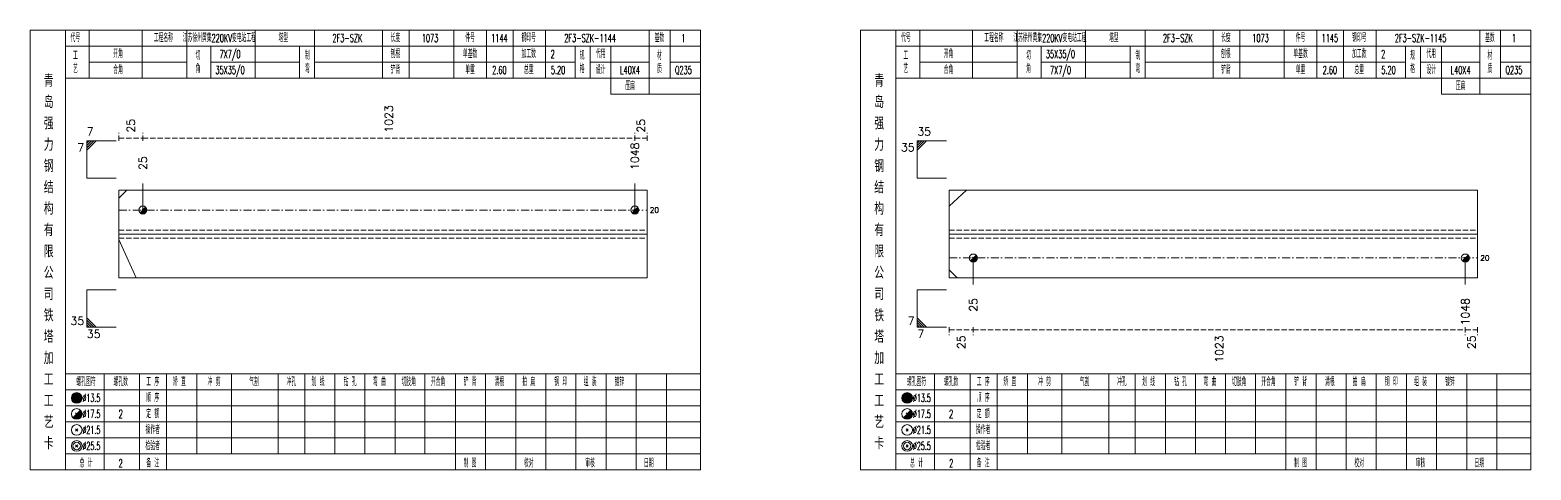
# Model space of a CAD drawing. Extents: x 0 to 4623, y -1159 to 4890.
# Drawn here: x 1257 to 1820, y -1159 to -994 of the extents above; entities that cross this region are included whole.
import ezdxf
from ezdxf.enums import TextEntityAlignment as Align

# ---------------------------------------------------------------- set-up
doc = ezdxf.new("R2010")
doc.units = 0
doc.header["$MEASUREMENT"] = 0
doc.linetypes.add('一点画线', pattern=[5.2, 3, -1, 0.2, -1])
doc.linetypes.add('虚线', pattern=[2.75, 2, -0.75])
doc.layers.get('0').update_dxf_attribs({"linetype": 'CONTINUOUS', "lineweight": 25})
for name, color, linetype, lineweight in [('1', 7, 'CONTINUOUS', 25), ('4', 7, 'CONTINUOUS', 25), ('5', 7, 'CONTINUOUS', 25)]:
    doc.layers.add(name, color=color, linetype=linetype, lineweight=lineweight)
doc.styles.get("Standard").update_dxf_attribs({"font": 'simplex.shx', "width": 0.7, "height": 3, "bigfont": 'gbhzfs.shx'})

# ---------------------------------------------------------------- blocks, each defined once
blk = doc.blocks.new('孔17.5')
at = {"layer": '5', "color": 7, "linetype": 'Continuous', "lineweight": 13}
for p, q in [((-0.707, -0.707), (0.707, 0.707)), ((-0.2, 0.2), (0.2, -0.2))]:
    blk.add_line(p, q, dxfattribs=at)
blk.add_circle((0, 0), 1, dxfattribs=at)
for radius in [0.9, 0.8, 0.7, 0.6, 0.5, 0.4, 0.3, 0.2, 0.1]:
    blk.add_arc((0, 0), radius, 225, 45, dxfattribs=at)

msp = doc.modelspace()

# ---------------------------------------------------------------- linework, layer by layer
at = {"color": 7, "linetype": 'Continuous', "lineweight": 13}
for p, q in [((1278.709, -1035.011), (1289.709, -1035.011)), ((1278.709, -1049.011), (1278.709, -1035.011)), ((1279.584, -1035.011), (1278.709, -1035.886)), ((1280.459, -1035.011), (1278.709, -1036.761)), ((1281.334, -1035.011), (1278.709, -1037.636)), ((1282.209, -1035.011), (1278.709, -1038.511)), ((1590.109, -1035.011), (1601.109, -1035.011)), ((1590.109, -1049.011), (1590.109, -1035.011)), ((1590.984, -1035.011), (1590.109, -1035.886)), ((1591.859, -1035.011), (1590.109, -1036.761)), ((1592.734, -1035.011), (1590.109, -1037.636)), ((1593.609, -1035.011), (1590.109, -1038.511)), ((1278.709, -1049.011), (1289.709, -1049.011)), ((1299.709, -1061.011), (1299.709, -1051.011)), ((1484.194, -1061.011), (1484.194, -1051.011)), ((1590.109, -1049.011), (1601.109, -1049.011)), ((1290.709, -1056.511), (1293.709, -1053.511)), ((1602.109, -1059.511), (1608.571, -1053.511)), ((1290.709, -1072.073), (1297.171, -1086.511)), ((1611.109, -1079.011), (1611.109, -1089.011)), ((1795.594, -1079.011), (1795.594, -1089.011)), ((1602.109, -1083.511), (1605.109, -1086.511)), ((1278.709, -1091.011), (1289.709, -1091.011)), ((1278.709, -1091.011), (1278.709, -1105.011)), ((1590.109, -1091.011), (1601.109, -1091.011)), ((1590.109, -1091.011), (1590.109, -1105.011)), ((1282.209, -1105.011), (1278.709, -1101.511)), ((1281.334, -1105.011), (1278.709, -1102.386)), ((1593.609, -1105.011), (1590.109, -1101.511)), ((1592.734, -1105.011), (1590.109, -1102.386)), ((1280.459, -1105.011), (1278.709, -1103.261)), ((1279.584, -1105.011), (1278.709, -1104.136)), ((1278.709, -1105.011), (1289.709, -1105.011)), ((1591.859, -1105.011), (1590.109, -1103.261)), ((1590.984, -1105.011), (1590.109, -1104.136)), ((1590.109, -1105.011), (1601.109, -1105.011))]:
    msp.add_line(p, q, dxfattribs=at)
at = {"color": 8, "linetype": '虚线', "lineweight": 9}
for p, q in [((1290.709, -1035.011), (1290.709, -1032.011)), ((1290.709, -1034.011), (1299.709, -1034.011)), ((1299.709, -1035.011), (1299.709, -1032.011)), ((1299.709, -1035.011), (1299.709, -1032.011)), ((1299.709, -1034.011), (1484.194, -1034.011)), ((1484.194, -1035.011), (1484.194, -1032.011)), ((1484.194, -1035.011), (1484.194, -1032.011)), ((1484.194, -1034.011), (1488.809, -1034.011)), ((1488.809, -1035.011), (1488.809, -1032.011)), ((1602.109, -1105.011), (1602.109, -1108.011)), ((1602.109, -1106.011), (1611.109, -1106.011)), ((1611.109, -1105.011), (1611.109, -1108.011)), ((1611.109, -1105.011), (1611.109, -1108.011)), ((1611.109, -1106.011), (1795.594, -1106.011)), ((1795.594, -1105.011), (1795.594, -1108.011)), ((1795.594, -1105.011), (1795.594, -1108.011)), ((1795.594, -1106.011), (1800.209, -1106.011)), ((1800.209, -1105.011), (1800.209, -1108.011))]:
    msp.add_line(p, q, dxfattribs=at)
at = {"color": 7, "linetype": 'Continuous', "lineweight": 18}
for p, q in [((1290.709, -1053.511), (1290.709, -1086.511)), ((1290.709, -1053.511), (1488.809, -1053.511)), ((1488.809, -1053.511), (1488.809, -1086.511)), ((1602.109, -1053.511), (1602.109, -1086.511)), ((1602.109, -1053.511), (1800.209, -1053.511)), ((1800.209, -1053.511), (1800.209, -1086.511)), ((1290.709, -1070.011), (1488.809, -1070.011)), ((1602.109, -1070.011), (1800.209, -1070.011))]:
    msp.add_line(p, q, dxfattribs=at)
at = {"color": 3, "linetype": '一点画线', "lineweight": 13}
for p, q in [((1290.709, -1061.011), (1488.809, -1061.011)), ((1602.109, -1079.011), (1800.209, -1079.011))]:
    msp.add_line(p, q, dxfattribs=at)
at = {"color": 1, "linetype": '虚线', "lineweight": 18}
for p, q in [((1290.709, -1068.511), (1488.809, -1068.511)), ((1602.109, -1068.511), (1800.209, -1068.511)), ((1290.709, -1071.511), (1488.809, -1071.511)), ((1602.109, -1071.511), (1800.209, -1071.511))]:
    msp.add_line(p, q, dxfattribs=at)
at = {"layer": '1', "color": 7, "linetype": 'Continuous', "lineweight": 18}
for p, q in [((1290.709, -1086.511), (1488.809, -1086.511)), ((1602.109, -1086.511), (1800.209, -1086.511))]:
    msp.add_line(p, q, dxfattribs=at)
at = {"layer": '4', "color": 1, "linetype": 'Continuous', "lineweight": 18}
for p, q in [((1270.709, -1158.511), (1270.709, -993.511)), ((1279.609, -1011.511), (1279.609, -993.511)), ((1299.409, -1011.511), (1299.409, -993.511)), ((1316.209, -1011.511), (1316.209, -993.511)), ((1341.809, -1011.511), (1341.809, -993.511)), ((1364.109, -1011.511), (1364.109, -993.511)), ((1389.609, -1011.511), (1389.609, -993.511)), ((1399.609, -1011.511), (1399.609, -993.511)), ((1416.309, -1011.511), (1416.309, -993.511)), ((1428.509, -1011.511), (1428.509, -993.511)), ((1438.509, -1011.511), (1438.509, -993.511)), ((1450.709, -1011.511), (1450.709, -993.511)), ((1489.609, -1017.511), (1489.609, -993.511)), ((1497.409, -1011.511), (1497.409, -993.511)), ((1582.109, -1158.511), (1582.109, -993.511)), ((1591.009, -1011.511), (1591.009, -993.511)), ((1610.809, -1011.511), (1610.809, -993.511)), ((1627.609, -1011.511), (1627.609, -993.511)), ((1653.209, -1011.511), (1653.209, -993.511)), ((1675.509, -1011.511), (1675.509, -993.511)), ((1701.009, -1011.511), (1701.009, -993.511)), ((1711.009, -1011.511), (1711.009, -993.511)), ((1727.709, -1011.511), (1727.709, -993.511)), ((1739.909, -1011.511), (1739.909, -993.511)), ((1749.909, -1011.511), (1749.909, -993.511)), ((1762.109, -1011.511), (1762.109, -993.511)), ((1801.009, -1017.511), (1801.009, -993.511)), ((1808.809, -1011.511), (1808.809, -993.511)), ((1270.709, -999.511), (1508.809, -999.511)), ((1325.209, -1011.511), (1325.209, -999.511)), ((1358.509, -1011.511), (1358.509, -999.511)), ((1461.809, -1011.511), (1461.809, -999.511)), ((1467.409, -1011.511), (1467.409, -999.511)), ((1475.209, -1017.511), (1475.209, -999.511)), ((1582.109, -999.511), (1820.209, -999.511)), ((1636.609, -1011.511), (1636.609, -999.511)), ((1669.909, -1011.511), (1669.909, -999.511)), ((1773.209, -1011.511), (1773.209, -999.511)), ((1778.809, -1011.511), (1778.809, -999.511)), ((1786.609, -1017.511), (1786.609, -999.511)), ((1279.609, -1005.511), (1316.209, -1005.511)), ((1325.209, -1005.511), (1358.509, -1005.511)), ((1364.109, -1005.511), (1461.809, -1005.511)), ((1467.409, -1005.511), (1489.609, -1005.511)), ((1497.409, -1005.511), (1508.809, -1005.511)), ((1591.009, -1005.511), (1627.609, -1005.511)), ((1636.609, -1005.511), (1669.909, -1005.511)), ((1675.509, -1005.511), (1773.209, -1005.511)), ((1778.809, -1005.511), (1801.009, -1005.511)), ((1808.809, -1005.511), (1820.209, -1005.511)), ((1270.709, -1011.511), (1508.809, -1011.511)), ((1582.109, -1011.511), (1820.209, -1011.511)), ((1475.209, -1017.511), (1508.809, -1017.511)), ((1786.609, -1017.511), (1820.209, -1017.511)), ((1270.709, -1122.511), (1508.809, -1122.511)), ((1285.209, -1158.511), (1285.209, -1122.511)), ((1298.509, -1158.511), (1298.509, -1122.511)), ((1308.609, -1158.511), (1308.609, -1122.511)), ((1320.009, -1152.511), (1320.009, -1122.511)), ((1332.909, -1152.511), (1332.909, -1122.511)), ((1350.509, -1152.511), (1350.509, -1122.511)), ((1360.409, -1152.511), (1360.409, -1122.511)), ((1371.709, -1152.511), (1371.709, -1122.511)), ((1383.009, -1152.511), (1383.009, -1122.511)), ((1394.309, -1152.511), (1394.309, -1122.511)), ((1405.509, -1152.511), (1405.509, -1122.511)), ((1416.909, -1152.511), (1416.909, -1122.511)), ((1428.209, -1152.511), (1428.209, -1122.511)), ((1439.509, -1152.511), (1439.509, -1122.511)), ((1450.809, -1152.511), (1450.809, -1122.511)), ((1462.109, -1152.511), (1462.109, -1122.511)), ((1473.409, -1152.511), (1473.409, -1122.511)), ((1484.709, -1152.511), (1484.709, -1122.511)), ((1496.009, -1152.511), (1496.009, -1122.511)), ((1582.109, -1122.511), (1820.209, -1122.511)), ((1596.609, -1158.511), (1596.609, -1122.511)), ((1609.909, -1158.511), (1609.909, -1122.511)), ((1620.009, -1158.511), (1620.009, -1122.511)), ((1631.409, -1152.511), (1631.409, -1122.511)), ((1644.309, -1152.511), (1644.309, -1122.511)), ((1661.909, -1152.511), (1661.909, -1122.511)), ((1671.809, -1152.511), (1671.809, -1122.511)), ((1683.109, -1152.511), (1683.109, -1122.511)), ((1694.409, -1152.511), (1694.409, -1122.511)), ((1705.709, -1152.511), (1705.709, -1122.511)), ((1716.909, -1152.511), (1716.909, -1122.511)), ((1728.309, -1152.511), (1728.309, -1122.511)), ((1739.609, -1152.511), (1739.609, -1122.511)), ((1750.909, -1152.511), (1750.909, -1122.511)), ((1762.209, -1152.511), (1762.209, -1122.511)), ((1773.509, -1152.511), (1773.509, -1122.511)), ((1784.809, -1152.511), (1784.809, -1122.511)), ((1796.109, -1152.511), (1796.109, -1122.511)), ((1807.409, -1152.511), (1807.409, -1122.511)), ((1270.709, -1128.511), (1508.809, -1128.511)), ((1582.109, -1128.511), (1820.209, -1128.511)), ((1270.709, -1134.511), (1508.809, -1134.511)), ((1582.109, -1134.511), (1820.209, -1134.511)), ((1270.709, -1140.511), (1508.809, -1140.511)), ((1582.109, -1140.511), (1820.209, -1140.511)), ((1270.709, -1146.511), (1508.809, -1146.511)), ((1582.109, -1146.511), (1820.209, -1146.511)), ((1270.709, -1152.511), (1508.809, -1152.511)), ((1416.909, -1158.511), (1416.909, -1152.511)), ((1428.209, -1158.511), (1428.209, -1152.511)), ((1439.509, -1158.511), (1439.509, -1152.511)), ((1450.809, -1158.511), (1450.809, -1152.511)), ((1462.109, -1158.511), (1462.109, -1152.511)), ((1473.409, -1158.511), (1473.409, -1152.511)), ((1484.709, -1158.511), (1484.709, -1152.511)), ((1496.009, -1158.511), (1496.009, -1152.511)), ((1582.109, -1152.511), (1820.209, -1152.511)), ((1728.309, -1158.511), (1728.309, -1152.511)), ((1739.609, -1158.511), (1739.609, -1152.511)), ((1750.909, -1158.511), (1750.909, -1152.511)), ((1762.209, -1158.511), (1762.209, -1152.511)), ((1773.509, -1158.511), (1773.509, -1152.511)), ((1784.809, -1158.511), (1784.809, -1152.511)), ((1796.109, -1158.511), (1796.109, -1152.511)), ((1807.409, -1158.511), (1807.409, -1152.511))]:
    msp.add_line(p, q, dxfattribs=at)
at = {"layer": '4', "color": 7, "linetype": 'Continuous', "lineweight": 13}
for p, q in [((1273.495, -1138.925), (1276.323, -1136.097)), ((1274.709, -1131.711), (1275.109, -1131.311)), ((1275.109, -1131.711), (1274.709, -1131.311)), ((1584.895, -1138.925), (1587.723, -1136.097)), ((1586.109, -1131.711), (1586.509, -1131.311)), ((1586.509, -1131.711), (1586.109, -1131.311)), ((1274.509, -1137.111), (1275.309, -1137.911)), ((1585.909, -1137.111), (1586.709, -1137.911)), ((1274.509, -1143.911), (1275.309, -1143.111)), ((1274.509, -1143.111), (1275.309, -1143.911)), ((1585.909, -1143.911), (1586.709, -1143.111)), ((1585.909, -1143.111), (1586.709, -1143.911)), ((1274.509, -1149.911), (1275.309, -1149.111)), ((1274.509, -1149.111), (1275.309, -1149.911)), ((1585.909, -1149.911), (1586.709, -1149.111)), ((1585.909, -1149.111), (1586.709, -1149.911))]:
    msp.add_line(p, q, dxfattribs=at)
at = {"layer": '4', "color": 1, "linetype": 'Continuous', "lineweight": 18}
for points in [[(1257.409, -993.511), (1257.409, -1158.511), (1508.809, -1158.511), (1508.809, -993.511)], [(1568.809, -993.511), (1568.809, -1158.511), (1820.209, -1158.511), (1820.209, -993.511)]]:
    msp.add_lwpolyline(points, close=True, dxfattribs=at)
at = {"layer": '4', "color": 7, "linetype": 'Continuous', "lineweight": 13}
for centre, radius in [((1274.909, -1131.511), 2), ((1274.909, -1131.511), 1.8), ((1274.909, -1131.511), 1.6), ((1274.909, -1131.511), 1.4), ((1274.909, -1131.511), 1.2), ((1274.909, -1131.511), 1), ((1274.909, -1131.511), 0.8), ((1274.909, -1131.511), 0.6), ((1274.909, -1131.511), 0.4), ((1586.309, -1131.511), 2), ((1586.309, -1131.511), 1.8), ((1586.309, -1131.511), 1.6), ((1586.309, -1131.511), 1.4), ((1586.309, -1131.511), 1.2), ((1586.309, -1131.511), 1), ((1586.309, -1131.511), 0.8), ((1586.309, -1131.511), 0.6), ((1586.309, -1131.511), 0.4), ((1274.909, -1137.511), 2), ((1274.909, -1131.511), 0.2), ((1586.309, -1137.511), 2), ((1586.309, -1131.511), 0.2), ((1274.909, -1143.511), 2), ((1586.309, -1143.511), 2), ((1274.909, -1149.511), 2), ((1274.909, -1149.511), 1.4), ((1586.309, -1149.511), 2), ((1586.309, -1149.511), 1.4)]:
    msp.add_circle(centre, radius, dxfattribs=at)
for centre, radius in [((1274.909, -1137.511), 1.8), ((1274.909, -1137.511), 1.6), ((1274.909, -1137.511), 1.4), ((1274.909, -1137.511), 1.2), ((1274.909, -1137.511), 1), ((1586.309, -1137.511), 1.8), ((1586.309, -1137.511), 1.6), ((1586.309, -1137.511), 1.4), ((1586.309, -1137.511), 1.2), ((1586.309, -1137.511), 1), ((1274.909, -1137.511), 0.8), ((1274.909, -1137.511), 0.6), ((1274.909, -1137.511), 0.4), ((1274.909, -1137.511), 0.2), ((1586.309, -1137.511), 0.8), ((1586.309, -1137.511), 0.6), ((1586.309, -1137.511), 0.4), ((1586.309, -1137.511), 0.2)]:
    msp.add_arc(centre, radius, 225, 45, dxfattribs=at)

# ---------------------------------------------------------------- block references
at = {"color": 7, "linetype": 'Continuous', "lineweight": 13, "xscale": 1.5, "yscale": 1.5, "zscale": 1.5}
for p in [(1299.709, -1061.011), (1484.194, -1061.011)]:
    msp.add_blockref('孔17.5', p, dxfattribs=at)
at = {"layer": '1', "color": 7, "linetype": 'Continuous', "lineweight": 13, "xscale": 1.5, "yscale": 1.5, "zscale": 1.5}
for p in [(1611.109, -1079.011), (1795.594, -1079.011)]:
    msp.add_blockref('孔17.5', p, dxfattribs=at)

# ---------------------------------------------------------------- texts
at = {"color": 8, "linetype": 'Continuous', "lineweight": 9}
for s, p in [('1023', (1391.951, -1032.011)), ('25', (1295.209, -1032.011)), ('25', (1486.501, -1032.011))]:
    msp.add_text(s, height=3, rotation=90, dxfattribs=at).set_placement(p, align=Align.MIDDLE_LEFT)
at = {"color": 7, "linetype": 'Continuous', "lineweight": 13}
for s, p in [('7', (1278.709, -1034.011)), ('35', (1590.109, -1034.011))]:
    msp.add_text(s, height=3, dxfattribs=at).set_placement(p, align=Align.BOTTOM_LEFT)
for s, p in [('7', (1277.709, -1036.011)), ('35', (1589.109, -1036.011))]:
    msp.add_text(s, height=3, dxfattribs=at).set_placement(p, align=Align.TOP_RIGHT)
for s, p in [('1048', (1484.194, -1046.011)), ('25', (1299.709, -1046.011))]:
    msp.add_text(s, height=3, rotation=90, dxfattribs=at).set_placement(p, align=Align.MIDDLE_LEFT)
for p in [(1489.809, -1061.011), (1801.209, -1079.011)]:
    msp.add_text('20', height=2, dxfattribs=at).set_placement(p, align=Align.MIDDLE_LEFT)
for s, p in [('35', (1277.709, -1105.011)), ('7', (1589.109, -1105.011))]:
    msp.add_text(s, height=3, dxfattribs=at).set_placement(p, align=Align.BOTTOM_RIGHT)
for s, p in [('35', (1278.709, -1106.011)), ('7', (1590.109, -1106.011))]:
    msp.add_text(s, height=3, dxfattribs=at).set_placement(p, align=Align.TOP_LEFT)
at = {"color": 8, "linetype": 'Continuous', "lineweight": 9}
for s, p in [('25', (1606.609, -1108.011)), ('1023', (1703.351, -1108.011)), ('25', (1797.901, -1108.011))]:
    msp.add_text(s, height=3, rotation=90, dxfattribs=at).set_placement(p, align=Align.MIDDLE_RIGHT)
at = {"layer": '1', "color": 7, "linetype": 'Continuous', "lineweight": 13}
for s, p in [('25', (1611.109, -1094.011)), ('1048', (1795.594, -1094.011))]:
    msp.add_text(s, height=3, rotation=90, dxfattribs=at).set_placement(p, align=Align.MIDDLE_RIGHT)
at = {"layer": '4', "color": 1, "linetype": 'Continuous', "lineweight": 13}
for s, height, width, p in [('代号', 3, 0.6, (1274.409, -996.511)), ('工程名称', 3, 0.6, (1307.409, -996.511)), ('江苏徐州黄集220KV变电站工程', 3, 0.6, (1328.409, -996.511)), ('塔型', 3, 0.6, (1352.409, -996.511)), ('2F3-SZK', 3, 0.6, (1376.409, -996.511)), ('长度', 3, 0.6, (1394.409, -996.511)), ('1073', 3, 0.6, (1407.409, -996.511)), ('件号', 3, 0.6, (1422.409, -996.511)), ('1144', 3, 0.6, (1433.409, -996.511)), ('钢印号', 3, 0.6, (1444.409, -996.511)), ('2F3-SZK-1144', 3, 0.6, (1467.409, -996.511)), ('基数', 3, 0.6, (1493.409, -996.511)), ('1', 3, 0.6, (1502.409, -996.511)), ('代号', 3, 0.6, (1585.809, -996.511)), ('工程名称', 3, 0.6, (1618.809, -996.511)), ('江苏徐州黄集220KV变电站工程', 3, 0.6, (1639.809, -996.511)), ('塔型', 3, 0.6, (1663.809, -996.511)), ('2F3-SZK', 3, 0.6, (1687.809, -996.511)), ('长度', 3, 0.6, (1705.809, -996.511)), ('1073', 3, 0.6, (1718.809, -996.511)), ('件号', 3, 0.6, (1733.809, -996.511)), ('1145', 3, 0.6, (1744.809, -996.511)), ('钢印号', 3, 0.6, (1755.809, -996.511)), ('2F3-SZK-1145', 3, 0.6, (1778.809, -996.511)), ('基数', 3, 0.6, (1804.809, -996.511)), ('1', 3, 0.6, (1813.809, -996.511)), ('工', 3, 0.6, (1274.409, -1003.111)), ('开角', 3, 0.6, (1290.409, -1002.511)), ('切', 3, 0.6, (1320.409, -1003.111)), ('7X7/0', 3, 0.6, (1332.409, -1002.511)), ('制', 3, 0.6, (1361.409, -1003.111)), ('刨根', 3, 0.6, (1394.409, -1002.511)), ('单基数', 3, 0.6, (1422.409, -1002.511)), ('加工数', 3, 0.6, (1444.409, -1002.511)), ('2', 3, 0.6, (1453.409, -1002.511)), ('规', 3, 0.6, (1464.409, -1003.111)), ('代用', 3, 0.6, (1471.409, -1002.511)), ('材', 3, 0.6, (1493.409, -1003.111)), ('工', 3, 0.6, (1585.809, -1003.111)), ('开角', 3, 0.6, (1601.809, -1002.511)), ('切', 3, 0.6, (1631.809, -1003.111)), ('35X35/0', 3, 0.6, (1643.809, -1002.511)), ('制', 3, 0.6, (1672.809, -1003.111)), ('刨根', 3, 0.6, (1705.809, -1002.511)), ('单基数', 3, 0.6, (1733.809, -1002.511)), ('加工数', 3, 0.6, (1755.809, -1002.511)), ('2', 3, 0.6, (1764.809, -1002.511)), ('规', 3, 0.6, (1775.809, -1003.111)), ('代用', 3, 0.6, (1782.809, -1002.511)), ('材', 3, 0.6, (1804.809, -1003.111)), ('艺', 3, 0.6, (1274.409, -1008.111)), ('合角', 3, 0.6, (1290.409, -1008.511)), ('角', 3, 0.6, (1320.409, -1008.111)), ('35X35/0', 3, 0.6, (1332.409, -1008.511)), ('弯', 3, 0.6, (1361.409, -1008.111)), ('铲背', 3, 0.6, (1394.409, -1008.511)), ('单重', 3, 0.6, (1422.409, -1008.511)), ('2.60', 3, 0.6, (1433.409, -1008.511)), ('总重', 3, 0.6, (1444.409, -1008.511)), ('5.20', 3, 0.6, (1455.409, -1008.511)), ('格', 3, 0.6, (1464.409, -1008.111)), ('设计', 3, 0.6, (1471.409, -1008.511)), ('L40X4', 3, 0.6, (1482.409, -1008.511)), ('质', 3, 0.6, (1493.409, -1008.111)), ('Q235', 3, 0.6, (1502.409, -1008.511)), ('艺', 3, 0.6, (1585.809, -1008.111)), ('合角', 3, 0.6, (1601.809, -1008.511)), ('角', 3, 0.6, (1631.809, -1008.111)), ('7X7/0', 3, 0.6, (1643.809, -1008.511)), ('弯', 3, 0.6, (1672.809, -1008.111)), ('铲背', 3, 0.6, (1705.809, -1008.511)), ('单重', 3, 0.6, (1733.809, -1008.511)), ('2.60', 3, 0.6, (1744.809, -1008.511)), ('总重', 3, 0.6, (1755.809, -1008.511)), ('5.20', 3, 0.6, (1766.809, -1008.511)), ('格', 3, 0.6, (1775.809, -1008.111)), ('设计', 3, 0.6, (1782.809, -1008.511)), ('L40X4', 3, 0.6, (1793.809, -1008.511)), ('质', 3, 0.6, (1804.809, -1008.111)), ('Q235', 3, 0.6, (1813.809, -1008.511)), ('青', 4.6, 0.8, (1264.409, -1012.511)), ('压扁', 3, 0.6, (1482.409, -1014.511)), ('青', 4.6, 0.8, (1575.809, -1012.511)), ('压扁', 3, 0.6, (1793.809, -1014.511)), ('岛', 4.6, 0.8, (1264.409, -1020.511)), ('岛', 4.6, 0.8, (1575.809, -1020.511)), ('强', 4.6, 0.8, (1264.409, -1028.511)), ('强', 4.6, 0.8, (1575.809, -1028.511)), ('力', 4.6, 0.8, (1264.409, -1036.511)), ('力', 4.6, 0.8, (1575.809, -1036.511)), ('钢', 4.6, 0.8, (1264.409, -1044.511)), ('钢', 4.6, 0.8, (1575.809, -1044.511)), ('结', 4.6, 0.8, (1264.409, -1052.511)), ('结', 4.6, 0.8, (1575.809, -1052.511)), ('构', 4.6, 0.8, (1264.409, -1060.511)), ('构', 4.6, 0.8, (1575.809, -1060.511)), ('有', 4.6, 0.8, (1264.409, -1068.511)), ('有', 4.6, 0.8, (1575.809, -1068.511)), ('限', 4.6, 0.8, (1264.409, -1076.511)), ('限', 4.6, 0.8, (1575.809, -1076.511)), ('公', 4.6, 0.8, (1264.409, -1084.511)), ('公', 4.6, 0.8, (1575.809, -1084.511)), ('司', 4.6, 0.8, (1264.409, -1092.511)), ('司', 4.6, 0.8, (1575.809, -1092.511)), ('铁', 4.6, 0.8, (1264.409, -1100.511)), ('铁', 4.6, 0.8, (1575.809, -1100.511)), ('塔', 4.6, 0.8, (1264.409, -1108.511)), ('塔', 4.6, 0.8, (1575.809, -1108.511)), ('加', 4.6, 0.8, (1264.409, -1116.511)), ('加', 4.6, 0.8, (1575.809, -1116.511)), ('工', 4.6, 0.8, (1264.409, -1124.511)), ('螺孔图符', 3, 0.6, (1278.409, -1125.511)), ('螺孔数', 3, 0.6, (1291.409, -1125.511)), ('工 序', 3, 0.6, (1303.409, -1125.511)), ('矫 直', 3, 0.6, (1313.409, -1125.511)), ('冲 剪', 3, 0.6, (1326.409, -1125.511)), ('气割', 3, 0.6, (1341.409, -1125.511)), ('冲孔', 3, 0.6, (1355.409, -1125.511)), ('划 线', 3, 0.6, (1365.409, -1125.511)), ('钻 孔', 3, 0.6, (1377.409, -1125.511)), ('弯 曲', 3, 0.6, (1388.409, -1125.511)), ('切肢角', 3, 0.6, (1399.409, -1125.511)), ('开合角', 3, 0.6, (1410.409, -1125.511)), ('铲 背', 3, 0.6, (1422.409, -1125.511)), ('清根', 3, 0.6, (1433.409, -1125.511)), ('拍 扁', 3, 0.6, (1444.409, -1125.511)), ('钢 印', 3, 0.6, (1456.409, -1125.511)), ('组 装', 3, 0.6, (1467.409, -1125.511)), ('镀锌', 3, 0.6, (1478.409, -1125.511)), ('工', 4.6, 0.8, (1575.809, -1124.511)), ('螺孔图符', 3, 0.6, (1589.809, -1125.511)), ('螺孔数', 3, 0.6, (1602.809, -1125.511)), ('工 序', 3, 0.6, (1614.809, -1125.511)), ('矫 直', 3, 0.6, (1624.809, -1125.511)), ('冲 剪', 3, 0.6, (1637.809, -1125.511)), ('气割', 3, 0.6, (1652.809, -1125.511)), ('冲孔', 3, 0.6, (1666.809, -1125.511)), ('划 线', 3, 0.6, (1676.809, -1125.511)), ('钻 孔', 3, 0.6, (1688.809, -1125.511)), ('弯 曲', 3, 0.6, (1699.809, -1125.511)), ('切肢角', 3, 0.6, (1710.809, -1125.511)), ('开合角', 3, 0.6, (1721.809, -1125.511)), ('铲 背', 3, 0.6, (1733.809, -1125.511)), ('清根', 3, 0.6, (1744.809, -1125.511)), ('拍 扁', 3, 0.6, (1755.809, -1125.511)), ('钢 印', 3, 0.6, (1767.809, -1125.511)), ('组 装', 3, 0.6, (1778.809, -1125.511)), ('镀锌', 3, 0.6, (1789.809, -1125.511)), ('工', 4.6, 0.8, (1264.409, -1132.511)), ('%%C13.5', 3, 0.5, (1280.409, -1131.511)), ('顺 序', 3, 0.6, (1303.409, -1131.511)), ('工', 4.6, 0.8, (1575.809, -1132.511)), ('%%C13.5', 3, 0.5, (1591.809, -1131.511)), ('顺 序', 3, 0.6, (1614.809, -1131.511)), ('%%C17.5', 3, 0.5, (1280.409, -1137.511)), ('2', 3.2, 0.6, (1291.409, -1137.511)), ('定 额', 3, 0.6, (1303.409, -1137.511)), ('%%C17.5', 3, 0.5, (1591.809, -1137.511)), ('2', 3.2, 0.6, (1602.809, -1137.511)), ('定 额', 3, 0.6, (1614.809, -1137.511)), ('艺', 4.6, 0.8, (1264.409, -1140.511)), ('%%C21.5', 3, 0.5, (1280.409, -1143.511)), ('操作者', 3, 0.6, (1303.409, -1143.511)), ('艺', 4.6, 0.8, (1575.809, -1140.511)), ('%%C21.5', 3, 0.5, (1591.809, -1143.511)), ('操作者', 3, 0.6, (1614.809, -1143.511)), ('卡', 4.6, 0.8, (1264.409, -1148.511)), ('%%C25.5', 3, 0.5, (1280.409, -1149.511)), ('检验者', 3, 0.6, (1303.409, -1149.511)), ('卡', 4.6, 0.8, (1575.809, -1148.511)), ('%%C25.5', 3, 0.5, (1591.809, -1149.511)), ('检验者', 3, 0.6, (1614.809, -1149.511)), ('总 计', 3, 0.6, (1278.409, -1156.011)), ('2', 3, 0.6, (1291.409, -1156.011)), ('备 注', 3, 0.6, (1303.409, -1156.011)), ('制 图', 3, 0.6, (1422.409, -1156.011)), ('校对', 3, 0.6, (1444.409, -1156.011)), ('审核', 3, 0.6, (1467.409, -1156.011)), ('日期', 3, 0.6, (1489.409, -1156.011)), ('总 计', 3, 0.6, (1589.809, -1156.011)), ('2', 3, 0.6, (1602.809, -1156.011)), ('备 注', 3, 0.6, (1614.809, -1156.011)), ('制 图', 3, 0.6, (1733.809, -1156.011)), ('校对', 3, 0.6, (1755.809, -1156.011)), ('审核', 3, 0.6, (1778.809, -1156.011)), ('日期', 3, 0.6, (1800.809, -1156.011))]:
    msp.add_text(s, height=height, dxfattribs=dict(at, width=width)).set_placement(p, align=Align.MIDDLE_CENTER)

doc.saveas('drawing.dxf')
